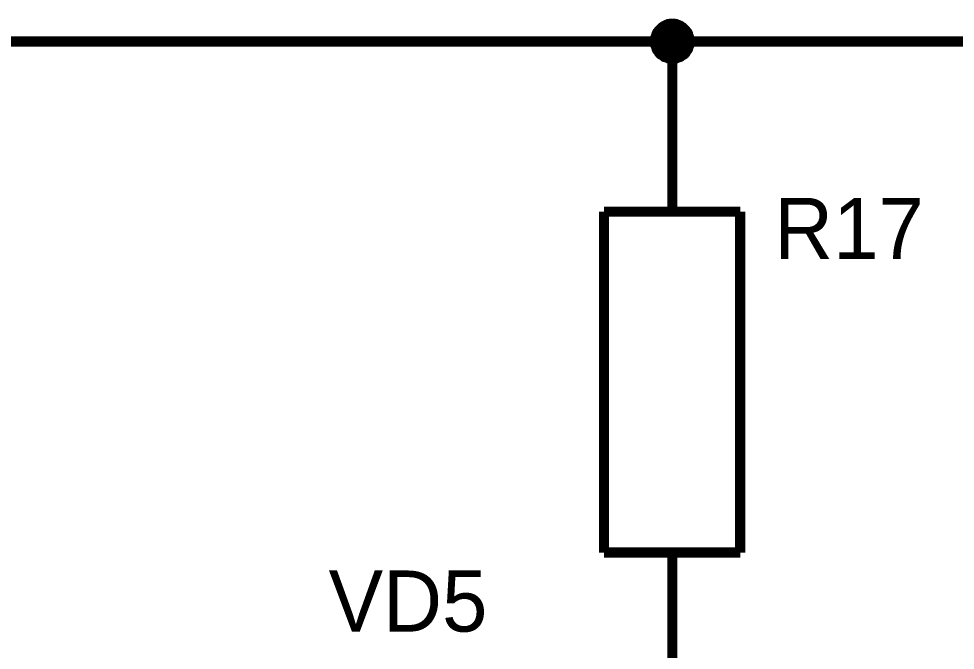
# Model space of a CAD drawing. Header units: inches. Extents: x 0 to 420, y 0 to 297.
# Drawn here: x 273.29 to 300.79, y 199.12 to 217.66 of the extents above; entities that cross this region are included whole.
import ezdxf

# ---------------------------------------------------------------- set-up
doc = ezdxf.new("R2010")
doc.units = ezdxf.units.IN
doc.layers.add('Sheet', color=255, linetype='Continuous')

msp = doc.modelspace()

# ---------------------------------------------------------------- linework, layer by layer
at = {"layer": 'Sheet'}
for points, const_width in [([(291.975, 216.992), (291.975, 217.014), (291.975, 217.048), (291.986, 217.07), (291.986, 217.093), (291.986, 217.115), (291.998, 217.149), (292.009, 217.171), (292.02, 217.194), (292.02, 217.216), (292.031, 217.238), (292.042, 217.261), (292.065, 217.283), (292.076, 217.294), (292.087, 217.317), (292.11, 217.339), (292.121, 217.35), (292.143, 217.373), (292.154, 217.384), (292.177, 217.406), (292.199, 217.418), (292.222, 217.429), (292.233, 217.44), (292.255, 217.451), (292.278, 217.462), (292.3, 217.474), (292.334, 217.485), (292.356, 217.496), (292.378, 217.496), (292.401, 217.496), (292.423, 217.507), (292.457, 217.507), (292.479, 217.507)], 0.3), ([(291.975, 216.992), (291.975, 217.014), (291.975, 217.048), (291.986, 217.07), (291.986, 217.093), (291.986, 217.115), (291.998, 217.149), (292.009, 217.171), (292.02, 217.194), (292.02, 217.216), (292.031, 217.238), (292.042, 217.261), (292.065, 217.283), (292.076, 217.294), (292.087, 217.317), (292.11, 217.339), (292.121, 217.35), (292.143, 217.373), (292.154, 217.384), (292.177, 217.406), (292.199, 217.418), (292.222, 217.429), (292.233, 217.44), (292.255, 217.451), (292.278, 217.462), (292.3, 217.474), (292.334, 217.485), (292.356, 217.496), (292.378, 217.496), (292.401, 217.496), (292.423, 217.507), (292.457, 217.507), (292.479, 217.507)], 0.3), ([(291.975, 216.992), (291.975, 217.014), (291.975, 217.048), (291.986, 217.07), (291.986, 217.093), (291.986, 217.115), (291.998, 217.149), (292.009, 217.171), (292.02, 217.194), (292.02, 217.216), (292.031, 217.238), (292.042, 217.261), (292.065, 217.283), (292.076, 217.294), (292.087, 217.317), (292.11, 217.339), (292.121, 217.35), (292.143, 217.373), (292.154, 217.384), (292.177, 217.406), (292.199, 217.418), (292.222, 217.429), (292.233, 217.44), (292.255, 217.451), (292.278, 217.462), (292.3, 217.474), (292.334, 217.485), (292.356, 217.496), (292.378, 217.496), (292.401, 217.496), (292.423, 217.507), (292.457, 217.507), (292.479, 217.507)], 0.3), ([(291.975, 216.992), (291.975, 217.014), (291.975, 217.048), (291.986, 217.07), (291.986, 217.093), (291.986, 217.115), (291.998, 217.149), (292.009, 217.171), (292.02, 217.194), (292.02, 217.216), (292.031, 217.238), (292.042, 217.261), (292.065, 217.283), (292.076, 217.294), (292.087, 217.317), (292.11, 217.339), (292.121, 217.35), (292.143, 217.373), (292.154, 217.384), (292.177, 217.406), (292.199, 217.418), (292.222, 217.429), (292.233, 217.44), (292.255, 217.451), (292.278, 217.462), (292.3, 217.474), (292.334, 217.485), (292.356, 217.496), (292.378, 217.496), (292.401, 217.496), (292.423, 217.507), (292.457, 217.507), (292.479, 217.507)], 0.0991), ([(291.975, 216.992), (291.975, 217.014), (291.975, 217.048), (291.986, 217.07), (291.986, 217.093), (291.986, 217.115), (291.998, 217.149), (292.009, 217.171), (292.02, 217.194), (292.02, 217.216), (292.031, 217.238), (292.042, 217.261), (292.065, 217.283), (292.076, 217.294), (292.087, 217.317), (292.11, 217.339), (292.121, 217.35), (292.143, 217.373), (292.154, 217.384), (292.177, 217.406), (292.199, 217.418), (292.222, 217.429), (292.233, 217.44), (292.255, 217.451), (292.278, 217.462), (292.3, 217.474), (292.334, 217.485), (292.356, 217.496), (292.378, 217.496), (292.401, 217.496), (292.423, 217.507), (292.457, 217.507), (292.479, 217.507)], 0.0991), ([(291.975, 216.992), (291.975, 217.014), (291.975, 217.048), (291.986, 217.07), (291.986, 217.093), (291.986, 217.115), (291.998, 217.149), (292.009, 217.171), (292.02, 217.194), (292.02, 217.216), (292.031, 217.238), (292.042, 217.261), (292.065, 217.283), (292.076, 217.294), (292.087, 217.317), (292.11, 217.339), (292.121, 217.35), (292.143, 217.373), (292.154, 217.384), (292.177, 217.406), (292.199, 217.418), (292.222, 217.429), (292.233, 217.44), (292.255, 217.451), (292.278, 217.462), (292.3, 217.474), (292.334, 217.485), (292.356, 217.496), (292.378, 217.496), (292.401, 217.496), (292.423, 217.507), (292.457, 217.507), (292.479, 217.507)], 0.0991), ([(292.479, 217.507), (292.479, 217.507)], 0.3), ([(292.479, 217.507), (292.502, 217.507), (292.535, 217.507), (292.558, 217.496), (292.58, 217.496), (292.602, 217.496), (292.625, 217.485), (292.658, 217.474), (292.681, 217.462), (292.703, 217.451), (292.726, 217.44), (292.737, 217.429), (292.759, 217.418), (292.782, 217.406), (292.804, 217.384), (292.815, 217.373), (292.838, 217.35), (292.849, 217.339), (292.871, 217.317), (292.882, 217.294), (292.894, 217.283), (292.916, 217.261), (292.927, 217.238), (292.938, 217.216), (292.938, 217.194), (292.95, 217.171), (292.961, 217.149), (292.972, 217.115), (292.972, 217.093), (292.972, 217.07), (292.983, 217.048), (292.983, 217.014), (292.983, 216.992)], 0.3), ([(292.479, 217.507), (292.479, 217.507)], 0.3), ([(292.479, 217.507), (292.502, 217.507), (292.535, 217.507), (292.558, 217.496), (292.58, 217.496), (292.602, 217.496), (292.625, 217.485), (292.658, 217.474), (292.681, 217.462), (292.703, 217.451), (292.726, 217.44), (292.737, 217.429), (292.759, 217.418), (292.782, 217.406), (292.804, 217.384), (292.815, 217.373), (292.838, 217.35), (292.849, 217.339), (292.871, 217.317), (292.882, 217.294), (292.894, 217.283), (292.916, 217.261), (292.927, 217.238), (292.938, 217.216), (292.938, 217.194), (292.95, 217.171), (292.961, 217.149), (292.972, 217.115), (292.972, 217.093), (292.972, 217.07), (292.983, 217.048), (292.983, 217.014), (292.983, 216.992)], 0.3), ([(292.479, 217.507), (292.479, 217.507)], 0.3), ([(292.479, 217.507), (292.502, 217.507), (292.535, 217.507), (292.558, 217.496), (292.58, 217.496), (292.602, 217.496), (292.625, 217.485), (292.658, 217.474), (292.681, 217.462), (292.703, 217.451), (292.726, 217.44), (292.737, 217.429), (292.759, 217.418), (292.782, 217.406), (292.804, 217.384), (292.815, 217.373), (292.838, 217.35), (292.849, 217.339), (292.871, 217.317), (292.882, 217.294), (292.894, 217.283), (292.916, 217.261), (292.927, 217.238), (292.938, 217.216), (292.938, 217.194), (292.95, 217.171), (292.961, 217.149), (292.972, 217.115), (292.972, 217.093), (292.972, 217.07), (292.983, 217.048), (292.983, 217.014), (292.983, 216.992)], 0.3), ([(292.479, 217.507), (292.479, 217.507)], 0.0991), ([(292.479, 217.507), (292.502, 217.507), (292.535, 217.507), (292.558, 217.496), (292.58, 217.496), (292.602, 217.496), (292.625, 217.485), (292.658, 217.474), (292.681, 217.462), (292.703, 217.451), (292.726, 217.44), (292.737, 217.429), (292.759, 217.418), (292.782, 217.406), (292.804, 217.384), (292.815, 217.373), (292.838, 217.35), (292.849, 217.339), (292.871, 217.317), (292.882, 217.294), (292.894, 217.283), (292.916, 217.261), (292.927, 217.238), (292.938, 217.216), (292.938, 217.194), (292.95, 217.171), (292.961, 217.149), (292.972, 217.115), (292.972, 217.093), (292.972, 217.07), (292.983, 217.048), (292.983, 217.014), (292.983, 216.992)], 0.0991), ([(292.479, 217.507), (292.479, 217.507)], 0.0991), ([(292.479, 217.507), (292.502, 217.507), (292.535, 217.507), (292.558, 217.496), (292.58, 217.496), (292.602, 217.496), (292.625, 217.485), (292.658, 217.474), (292.681, 217.462), (292.703, 217.451), (292.726, 217.44), (292.737, 217.429), (292.759, 217.418), (292.782, 217.406), (292.804, 217.384), (292.815, 217.373), (292.838, 217.35), (292.849, 217.339), (292.871, 217.317), (292.882, 217.294), (292.894, 217.283), (292.916, 217.261), (292.927, 217.238), (292.938, 217.216), (292.938, 217.194), (292.95, 217.171), (292.961, 217.149), (292.972, 217.115), (292.972, 217.093), (292.972, 217.07), (292.983, 217.048), (292.983, 217.014), (292.983, 216.992)], 0.0991), ([(292.479, 217.507), (292.479, 217.507)], 0.0991), ([(292.479, 217.507), (292.502, 217.507), (292.535, 217.507), (292.558, 217.496), (292.58, 217.496), (292.602, 217.496), (292.625, 217.485), (292.658, 217.474), (292.681, 217.462), (292.703, 217.451), (292.726, 217.44), (292.737, 217.429), (292.759, 217.418), (292.782, 217.406), (292.804, 217.384), (292.815, 217.373), (292.838, 217.35), (292.849, 217.339), (292.871, 217.317), (292.882, 217.294), (292.894, 217.283), (292.916, 217.261), (292.927, 217.238), (292.938, 217.216), (292.938, 217.194), (292.95, 217.171), (292.961, 217.149), (292.972, 217.115), (292.972, 217.093), (292.972, 217.07), (292.983, 217.048), (292.983, 217.014), (292.983, 216.992)], 0.0991), ([(223.506, 216.992), (341.967, 216.992), (341.967, 216.992)], 0.3), ([(292.479, 216.488), (292.457, 216.488), (292.423, 216.488), (292.401, 216.499), (292.378, 216.499), (292.356, 216.499), (292.334, 216.51), (292.3, 216.521), (292.278, 216.533), (292.255, 216.533), (292.233, 216.544), (292.222, 216.555), (292.199, 216.577), (292.177, 216.589), (292.154, 216.6), (292.143, 216.622), (292.121, 216.633), (292.11, 216.656), (292.087, 216.667), (292.076, 216.689), (292.065, 216.712), (292.042, 216.734), (292.031, 216.745), (292.02, 216.768), (292.02, 216.79), (292.009, 216.813), (291.998, 216.846), (291.986, 216.869), (291.986, 216.891), (291.986, 216.914), (291.975, 216.936), (291.975, 216.97), (291.975, 216.992)], 0.3), ([(291.975, 216.992), (291.975, 216.992)], 0.3), ([(292.479, 216.488), (292.457, 216.488), (292.423, 216.488), (292.401, 216.499), (292.378, 216.499), (292.356, 216.499), (292.334, 216.51), (292.3, 216.521), (292.278, 216.533), (292.255, 216.533), (292.233, 216.544), (292.222, 216.555), (292.199, 216.577), (292.177, 216.589), (292.154, 216.6), (292.143, 216.622), (292.121, 216.633), (292.11, 216.656), (292.087, 216.667), (292.076, 216.689), (292.065, 216.712), (292.042, 216.734), (292.031, 216.745), (292.02, 216.768), (292.02, 216.79), (292.009, 216.813), (291.998, 216.846), (291.986, 216.869), (291.986, 216.891), (291.986, 216.914), (291.975, 216.936), (291.975, 216.97), (291.975, 216.992)], 0.3), ([(291.975, 216.992), (291.975, 216.992)], 0.3), ([(292.479, 216.488), (292.457, 216.488), (292.423, 216.488), (292.401, 216.499), (292.378, 216.499), (292.356, 216.499), (292.334, 216.51), (292.3, 216.521), (292.278, 216.533), (292.255, 216.533), (292.233, 216.544), (292.222, 216.555), (292.199, 216.577), (292.177, 216.589), (292.154, 216.6), (292.143, 216.622), (292.121, 216.633), (292.11, 216.656), (292.087, 216.667), (292.076, 216.689), (292.065, 216.712), (292.042, 216.734), (292.031, 216.745), (292.02, 216.768), (292.02, 216.79), (292.009, 216.813), (291.998, 216.846), (291.986, 216.869), (291.986, 216.891), (291.986, 216.914), (291.975, 216.936), (291.975, 216.97), (291.975, 216.992)], 0.3), ([(291.975, 216.992), (291.975, 216.992)], 0.3), ([(292.479, 216.488), (292.457, 216.488), (292.423, 216.488), (292.401, 216.499), (292.378, 216.499), (292.356, 216.499), (292.334, 216.51), (292.3, 216.521), (292.278, 216.533), (292.255, 216.533), (292.233, 216.544), (292.222, 216.555), (292.199, 216.577), (292.177, 216.589), (292.154, 216.6), (292.143, 216.622), (292.121, 216.633), (292.11, 216.656), (292.087, 216.667), (292.076, 216.689), (292.065, 216.712), (292.042, 216.734), (292.031, 216.745), (292.02, 216.768), (292.02, 216.79), (292.009, 216.813), (291.998, 216.846), (291.986, 216.869), (291.986, 216.891), (291.986, 216.914), (291.975, 216.936), (291.975, 216.97), (291.975, 216.992)], 0.0991), ([(291.975, 216.992), (291.975, 216.992)], 0.0991), ([(292.479, 216.488), (292.457, 216.488), (292.423, 216.488), (292.401, 216.499), (292.378, 216.499), (292.356, 216.499), (292.334, 216.51), (292.3, 216.521), (292.278, 216.533), (292.255, 216.533), (292.233, 216.544), (292.222, 216.555), (292.199, 216.577), (292.177, 216.589), (292.154, 216.6), (292.143, 216.622), (292.121, 216.633), (292.11, 216.656), (292.087, 216.667), (292.076, 216.689), (292.065, 216.712), (292.042, 216.734), (292.031, 216.745), (292.02, 216.768), (292.02, 216.79), (292.009, 216.813), (291.998, 216.846), (291.986, 216.869), (291.986, 216.891), (291.986, 216.914), (291.975, 216.936), (291.975, 216.97), (291.975, 216.992)], 0.0991), ([(291.975, 216.992), (291.975, 216.992)], 0.0991), ([(292.479, 216.488), (292.457, 216.488), (292.423, 216.488), (292.401, 216.499), (292.378, 216.499), (292.356, 216.499), (292.334, 216.51), (292.3, 216.521), (292.278, 216.533), (292.255, 216.533), (292.233, 216.544), (292.222, 216.555), (292.199, 216.577), (292.177, 216.589), (292.154, 216.6), (292.143, 216.622), (292.121, 216.633), (292.11, 216.656), (292.087, 216.667), (292.076, 216.689), (292.065, 216.712), (292.042, 216.734), (292.031, 216.745), (292.02, 216.768), (292.02, 216.79), (292.009, 216.813), (291.998, 216.846), (291.986, 216.869), (291.986, 216.891), (291.986, 216.914), (291.975, 216.936), (291.975, 216.97), (291.975, 216.992)], 0.0991), ([(291.975, 216.992), (291.975, 216.992)], 0.0991), ([(292.983, 216.992), (292.983, 216.97), (292.983, 216.936), (292.972, 216.914), (292.972, 216.891), (292.972, 216.869), (292.961, 216.846), (292.95, 216.813), (292.938, 216.79), (292.938, 216.768), (292.927, 216.745), (292.916, 216.734), (292.894, 216.712), (292.882, 216.689), (292.871, 216.667), (292.849, 216.656), (292.838, 216.633), (292.815, 216.622), (292.804, 216.6), (292.782, 216.589), (292.759, 216.577), (292.737, 216.555), (292.726, 216.544), (292.703, 216.533), (292.681, 216.533), (292.658, 216.521), (292.625, 216.51), (292.602, 216.499), (292.58, 216.499), (292.558, 216.499), (292.535, 216.488), (292.502, 216.488), (292.479, 216.488)], 0.3), ([(292.479, 211.996), (292.479, 216.992)], 0.3), ([(292.983, 216.992), (292.983, 216.97), (292.983, 216.936), (292.972, 216.914), (292.972, 216.891), (292.972, 216.869), (292.961, 216.846), (292.95, 216.813), (292.938, 216.79), (292.938, 216.768), (292.927, 216.745), (292.916, 216.734), (292.894, 216.712), (292.882, 216.689), (292.871, 216.667), (292.849, 216.656), (292.838, 216.633), (292.815, 216.622), (292.804, 216.6), (292.782, 216.589), (292.759, 216.577), (292.737, 216.555), (292.726, 216.544), (292.703, 216.533), (292.681, 216.533), (292.658, 216.521), (292.625, 216.51), (292.602, 216.499), (292.58, 216.499), (292.558, 216.499), (292.535, 216.488), (292.502, 216.488), (292.479, 216.488)], 0.3), ([(292.983, 216.992), (292.983, 216.97), (292.983, 216.936), (292.972, 216.914), (292.972, 216.891), (292.972, 216.869), (292.961, 216.846), (292.95, 216.813), (292.938, 216.79), (292.938, 216.768), (292.927, 216.745), (292.916, 216.734), (292.894, 216.712), (292.882, 216.689), (292.871, 216.667), (292.849, 216.656), (292.838, 216.633), (292.815, 216.622), (292.804, 216.6), (292.782, 216.589), (292.759, 216.577), (292.737, 216.555), (292.726, 216.544), (292.703, 216.533), (292.681, 216.533), (292.658, 216.521), (292.625, 216.51), (292.602, 216.499), (292.58, 216.499), (292.558, 216.499), (292.535, 216.488), (292.502, 216.488), (292.479, 216.488)], 0.3), ([(292.983, 216.992), (292.983, 216.97), (292.983, 216.936), (292.972, 216.914), (292.972, 216.891), (292.972, 216.869), (292.961, 216.846), (292.95, 216.813), (292.938, 216.79), (292.938, 216.768), (292.927, 216.745), (292.916, 216.734), (292.894, 216.712), (292.882, 216.689), (292.871, 216.667), (292.849, 216.656), (292.838, 216.633), (292.815, 216.622), (292.804, 216.6), (292.782, 216.589), (292.759, 216.577), (292.737, 216.555), (292.726, 216.544), (292.703, 216.533), (292.681, 216.533), (292.658, 216.521), (292.625, 216.51), (292.602, 216.499), (292.58, 216.499), (292.558, 216.499), (292.535, 216.488), (292.502, 216.488), (292.479, 216.488)], 0.0991), ([(292.983, 216.992), (292.983, 216.97), (292.983, 216.936), (292.972, 216.914), (292.972, 216.891), (292.972, 216.869), (292.961, 216.846), (292.95, 216.813), (292.938, 216.79), (292.938, 216.768), (292.927, 216.745), (292.916, 216.734), (292.894, 216.712), (292.882, 216.689), (292.871, 216.667), (292.849, 216.656), (292.838, 216.633), (292.815, 216.622), (292.804, 216.6), (292.782, 216.589), (292.759, 216.577), (292.737, 216.555), (292.726, 216.544), (292.703, 216.533), (292.681, 216.533), (292.658, 216.521), (292.625, 216.51), (292.602, 216.499), (292.58, 216.499), (292.558, 216.499), (292.535, 216.488), (292.502, 216.488), (292.479, 216.488)], 0.0991), ([(292.983, 216.992), (292.983, 216.97), (292.983, 216.936), (292.972, 216.914), (292.972, 216.891), (292.972, 216.869), (292.961, 216.846), (292.95, 216.813), (292.938, 216.79), (292.938, 216.768), (292.927, 216.745), (292.916, 216.734), (292.894, 216.712), (292.882, 216.689), (292.871, 216.667), (292.849, 216.656), (292.838, 216.633), (292.815, 216.622), (292.804, 216.6), (292.782, 216.589), (292.759, 216.577), (292.737, 216.555), (292.726, 216.544), (292.703, 216.533), (292.681, 216.533), (292.658, 216.521), (292.625, 216.51), (292.602, 216.499), (292.58, 216.499), (292.558, 216.499), (292.535, 216.488), (292.502, 216.488), (292.479, 216.488)], 0.0991), ([(292.983, 216.992), (292.983, 216.992), (292.983, 216.992), (292.983, 216.992), (292.983, 216.992), (292.983, 216.992), (292.983, 216.992), (292.983, 216.992), (292.983, 216.992), (292.983, 216.992), (292.983, 216.992), (292.983, 216.992), (292.983, 216.992), (292.983, 216.992), (292.983, 216.992), (292.983, 216.992), (292.983, 216.992), (292.983, 216.992), (292.983, 216.992), (292.983, 216.992), (292.983, 216.992), (292.983, 216.992), (292.983, 216.992), (292.983, 216.992), (292.983, 216.992), (292.983, 216.992), (292.983, 216.992), (292.983, 216.992), (292.983, 216.992), (292.983, 216.992), (292.983, 216.992), (292.983, 216.992), (292.983, 216.992)], 0.3), ([(292.983, 216.992), (292.983, 216.992)], 0.3), ([(292.983, 216.992), (292.983, 216.992), (292.983, 216.992), (292.983, 216.992), (292.983, 216.992), (292.983, 216.992), (292.983, 216.992), (292.983, 216.992), (292.983, 216.992), (292.983, 216.992), (292.983, 216.992), (292.983, 216.992), (292.983, 216.992), (292.983, 216.992), (292.983, 216.992), (292.983, 216.992), (292.983, 216.992), (292.983, 216.992), (292.983, 216.992), (292.983, 216.992), (292.983, 216.992), (292.983, 216.992), (292.983, 216.992), (292.983, 216.992), (292.983, 216.992), (292.983, 216.992), (292.983, 216.992), (292.983, 216.992), (292.983, 216.992), (292.983, 216.992), (292.983, 216.992), (292.983, 216.992), (292.983, 216.992)], 0.3), ([(292.983, 216.992), (292.983, 216.992)], 0.3), ([(292.983, 216.992), (292.983, 216.992), (292.983, 216.992), (292.983, 216.992), (292.983, 216.992), (292.983, 216.992), (292.983, 216.992), (292.983, 216.992), (292.983, 216.992), (292.983, 216.992), (292.983, 216.992), (292.983, 216.992), (292.983, 216.992), (292.983, 216.992), (292.983, 216.992), (292.983, 216.992), (292.983, 216.992), (292.983, 216.992), (292.983, 216.992), (292.983, 216.992), (292.983, 216.992), (292.983, 216.992), (292.983, 216.992), (292.983, 216.992), (292.983, 216.992), (292.983, 216.992), (292.983, 216.992), (292.983, 216.992), (292.983, 216.992), (292.983, 216.992), (292.983, 216.992), (292.983, 216.992), (292.983, 216.992)], 0.3), ([(292.983, 216.992), (292.983, 216.992)], 0.3), ([(292.983, 216.992), (292.983, 216.992), (292.983, 216.992), (292.983, 216.992), (292.983, 216.992), (292.983, 216.992), (292.983, 216.992), (292.983, 216.992), (292.983, 216.992), (292.983, 216.992), (292.983, 216.992), (292.983, 216.992), (292.983, 216.992), (292.983, 216.992), (292.983, 216.992), (292.983, 216.992), (292.983, 216.992), (292.983, 216.992), (292.983, 216.992), (292.983, 216.992), (292.983, 216.992), (292.983, 216.992), (292.983, 216.992), (292.983, 216.992), (292.983, 216.992), (292.983, 216.992), (292.983, 216.992), (292.983, 216.992), (292.983, 216.992), (292.983, 216.992), (292.983, 216.992), (292.983, 216.992), (292.983, 216.992)], 0.0991), ([(292.983, 216.992), (292.983, 216.992)], 0.0991), ([(292.983, 216.992), (292.983, 216.992), (292.983, 216.992), (292.983, 216.992), (292.983, 216.992), (292.983, 216.992), (292.983, 216.992), (292.983, 216.992), (292.983, 216.992), (292.983, 216.992), (292.983, 216.992), (292.983, 216.992), (292.983, 216.992), (292.983, 216.992), (292.983, 216.992), (292.983, 216.992), (292.983, 216.992), (292.983, 216.992), (292.983, 216.992), (292.983, 216.992), (292.983, 216.992), (292.983, 216.992), (292.983, 216.992), (292.983, 216.992), (292.983, 216.992), (292.983, 216.992), (292.983, 216.992), (292.983, 216.992), (292.983, 216.992), (292.983, 216.992), (292.983, 216.992), (292.983, 216.992), (292.983, 216.992)], 0.0991), ([(292.983, 216.992), (292.983, 216.992)], 0.0991), ([(292.983, 216.992), (292.983, 216.992), (292.983, 216.992), (292.983, 216.992), (292.983, 216.992), (292.983, 216.992), (292.983, 216.992), (292.983, 216.992), (292.983, 216.992), (292.983, 216.992), (292.983, 216.992), (292.983, 216.992), (292.983, 216.992), (292.983, 216.992), (292.983, 216.992), (292.983, 216.992), (292.983, 216.992), (292.983, 216.992), (292.983, 216.992), (292.983, 216.992), (292.983, 216.992), (292.983, 216.992), (292.983, 216.992), (292.983, 216.992), (292.983, 216.992), (292.983, 216.992), (292.983, 216.992), (292.983, 216.992), (292.983, 216.992), (292.983, 216.992), (292.983, 216.992), (292.983, 216.992), (292.983, 216.992)], 0.0991), ([(292.983, 216.992), (292.983, 216.992)], 0.0991), ([(294.473, 211.996), (290.475, 211.996)], 0.3), ([(290.475, 211.996), (290.475, 201.992)], 0.3), ([(294.473, 201.992), (294.473, 211.996)], 0.3), ([(290.475, 201.992), (294.473, 201.992)], 0.3), ([(292.479, 201.992), (292.479, 196.996)], 0.3)]:
    msp.add_lwpolyline(points, dxfattribs=dict(at, const_width=const_width))
at = {"layer": 'Sheet', "const_width": 0.508}
msp.add_lwpolyline([(292.245, 217, 1), (292.753, 217, 1)], format="xyb", close=True, dxfattribs=at)

# ---------------------------------------------------------------- texts
at = {"layer": 'Sheet'}
for s, p in [('R17', (295.469, 210.607)), ('VD5', (282.389, 199.673))]:
    msp.add_text(s, height=1.7924, dxfattribs=at).set_placement(p)

doc.saveas('drawing.dxf')
